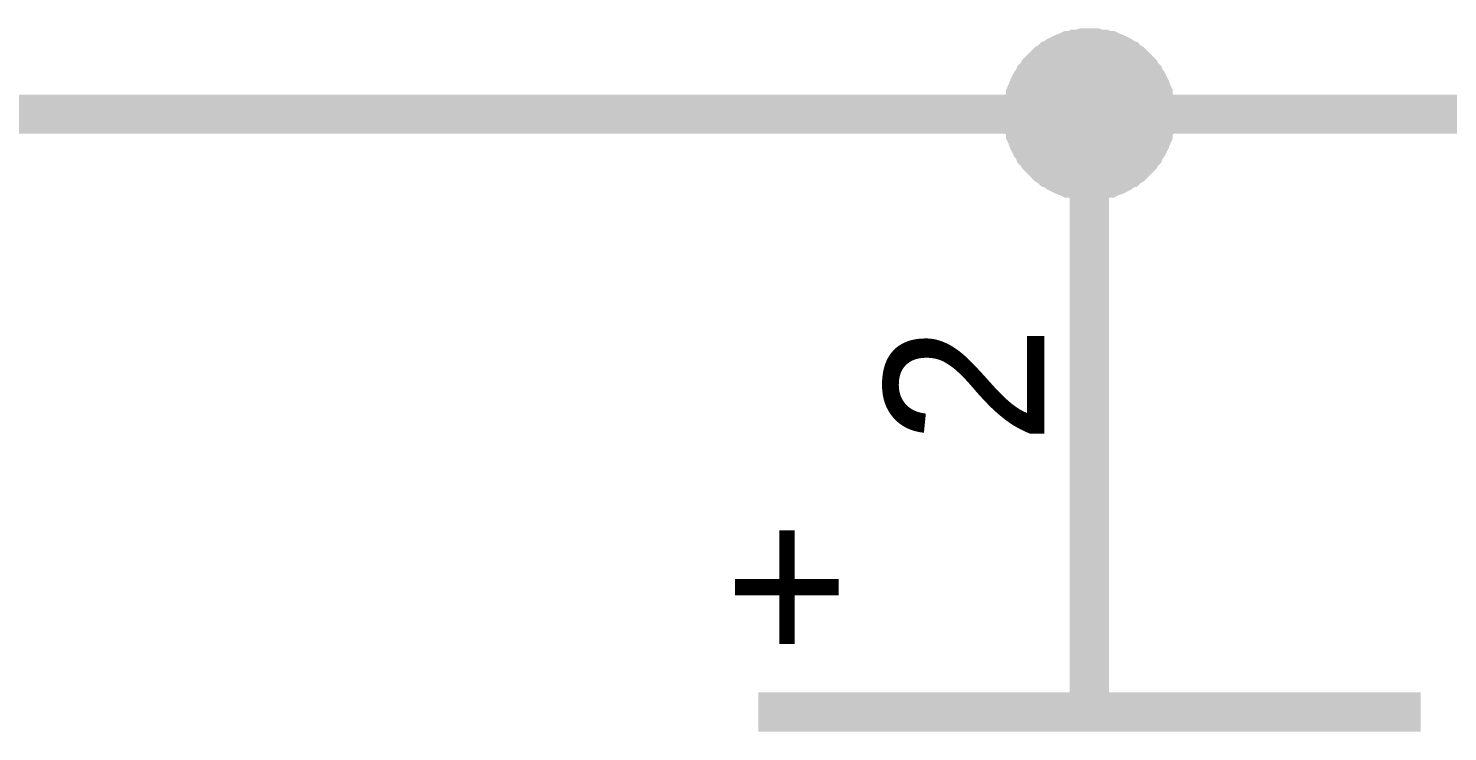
# Model space of a CAD drawing. Header units: millimetres. Extents: x 0 to 11.5, y 0 to 7.6.
# Drawn here: x 5.3803 to 5.8083, y 3.0137 to 3.2257 of the extents above; entities that cross this region are included whole.
import ezdxf

# ---------------------------------------------------------------- set-up
doc = ezdxf.new("R2010")
doc.units = ezdxf.units.MM
doc.header["$MEASUREMENT"] = 0
doc.layers.add('Sheet', color=255, linetype='Continuous')

msp = doc.modelspace()

# ---------------------------------------------------------------- linework, layer by layer
at = {"layer": 'Sheet'}
for points, const_width in [([(5.68027, 3.19984), (5.68027, 3.20097), (5.68027, 3.20173), (5.68065, 3.20286), (5.68065, 3.20399), (5.68103, 3.20474), (5.68103, 3.20587), (5.6814, 3.20663), (5.68178, 3.20776), (5.68216, 3.20851), (5.68253, 3.20927), (5.68329, 3.21002), (5.68367, 3.21115), (5.68442, 3.2119), (5.6848, 3.21266), (5.68555, 3.21341), (5.6863, 3.21379), (5.68668, 3.21454), (5.68743, 3.2153), (5.68819, 3.21567), (5.68894, 3.21643), (5.69007, 3.21681), (5.69083, 3.21756), (5.69158, 3.21794), (5.69233, 3.21831), (5.69346, 3.21869), (5.69422, 3.21907), (5.69535, 3.21907), (5.6961, 3.21944), (5.69723, 3.21944), (5.69836, 3.21982), (5.69912, 3.21982), (5.70025, 3.21982)], 0.0118), ([(5.68027, 3.19984), (5.68027, 3.20097), (5.68027, 3.20173), (5.68065, 3.20286), (5.68065, 3.20399), (5.68103, 3.20474), (5.68103, 3.20587), (5.6814, 3.20663), (5.68178, 3.20776), (5.68216, 3.20851), (5.68253, 3.20927), (5.68329, 3.21002), (5.68367, 3.21115), (5.68442, 3.2119), (5.6848, 3.21266), (5.68555, 3.21341), (5.6863, 3.21379), (5.68668, 3.21454), (5.68743, 3.2153), (5.68819, 3.21567), (5.68894, 3.21643), (5.69007, 3.21681), (5.69083, 3.21756), (5.69158, 3.21794), (5.69233, 3.21831), (5.69346, 3.21869), (5.69422, 3.21907), (5.69535, 3.21907), (5.6961, 3.21944), (5.69723, 3.21944), (5.69836, 3.21982), (5.69912, 3.21982), (5.70025, 3.21982)], 0.0118), ([(5.68027, 3.19984), (5.68027, 3.20097), (5.68027, 3.20173), (5.68065, 3.20286), (5.68065, 3.20399), (5.68103, 3.20474), (5.68103, 3.20587), (5.6814, 3.20663), (5.68178, 3.20776), (5.68216, 3.20851), (5.68253, 3.20927), (5.68329, 3.21002), (5.68367, 3.21115), (5.68442, 3.2119), (5.6848, 3.21266), (5.68555, 3.21341), (5.6863, 3.21379), (5.68668, 3.21454), (5.68743, 3.2153), (5.68819, 3.21567), (5.68894, 3.21643), (5.69007, 3.21681), (5.69083, 3.21756), (5.69158, 3.21794), (5.69233, 3.21831), (5.69346, 3.21869), (5.69422, 3.21907), (5.69535, 3.21907), (5.6961, 3.21944), (5.69723, 3.21944), (5.69836, 3.21982), (5.69912, 3.21982), (5.70025, 3.21982)], 0.0118), ([(5.68027, 3.19984), (5.68027, 3.20097), (5.68027, 3.20173), (5.68065, 3.20286), (5.68065, 3.20399), (5.68103, 3.20474), (5.68103, 3.20587), (5.6814, 3.20663), (5.68178, 3.20776), (5.68216, 3.20851), (5.68253, 3.20927), (5.68329, 3.21002), (5.68367, 3.21115), (5.68442, 3.2119), (5.6848, 3.21266), (5.68555, 3.21341), (5.6863, 3.21379), (5.68668, 3.21454), (5.68743, 3.2153), (5.68819, 3.21567), (5.68894, 3.21643), (5.69007, 3.21681), (5.69083, 3.21756), (5.69158, 3.21794), (5.69233, 3.21831), (5.69346, 3.21869), (5.69422, 3.21907), (5.69535, 3.21907), (5.6961, 3.21944), (5.69723, 3.21944), (5.69836, 3.21982), (5.69912, 3.21982), (5.70025, 3.21982)], 0.0118), ([(5.70025, 3.21982), (5.70025, 3.21982)], 0.0118), ([(5.70025, 3.21982), (5.70138, 3.21982), (5.70213, 3.21982), (5.70326, 3.21944), (5.70439, 3.21944), (5.70515, 3.21907), (5.70628, 3.21907), (5.70703, 3.21869), (5.70816, 3.21831), (5.70892, 3.21794), (5.70967, 3.21756), (5.71043, 3.21681), (5.71156, 3.21643), (5.71231, 3.21567), (5.71306, 3.2153), (5.71382, 3.21454), (5.71419, 3.21379), (5.71495, 3.21341), (5.7157, 3.21266), (5.71608, 3.2119), (5.71683, 3.21115), (5.71721, 3.21002), (5.71796, 3.20927), (5.71834, 3.20851), (5.71872, 3.20776), (5.71909, 3.20663), (5.71947, 3.20587), (5.71947, 3.20474), (5.71985, 3.20399), (5.71985, 3.20286), (5.72022, 3.20173), (5.72022, 3.20097), (5.72022, 3.19984)], 0.0118), ([(5.70025, 3.21982), (5.70025, 3.21982)], 0.0118), ([(5.70025, 3.21982), (5.70138, 3.21982), (5.70213, 3.21982), (5.70326, 3.21944), (5.70439, 3.21944), (5.70515, 3.21907), (5.70628, 3.21907), (5.70703, 3.21869), (5.70816, 3.21831), (5.70892, 3.21794), (5.70967, 3.21756), (5.71043, 3.21681), (5.71156, 3.21643), (5.71231, 3.21567), (5.71306, 3.2153), (5.71382, 3.21454), (5.71419, 3.21379), (5.71495, 3.21341), (5.7157, 3.21266), (5.71608, 3.2119), (5.71683, 3.21115), (5.71721, 3.21002), (5.71796, 3.20927), (5.71834, 3.20851), (5.71872, 3.20776), (5.71909, 3.20663), (5.71947, 3.20587), (5.71947, 3.20474), (5.71985, 3.20399), (5.71985, 3.20286), (5.72022, 3.20173), (5.72022, 3.20097), (5.72022, 3.19984)], 0.0118), ([(5.70025, 3.21982), (5.70025, 3.21982)], 0.0118), ([(5.70025, 3.21982), (5.70138, 3.21982), (5.70213, 3.21982), (5.70326, 3.21944), (5.70439, 3.21944), (5.70515, 3.21907), (5.70628, 3.21907), (5.70703, 3.21869), (5.70816, 3.21831), (5.70892, 3.21794), (5.70967, 3.21756), (5.71043, 3.21681), (5.71156, 3.21643), (5.71231, 3.21567), (5.71306, 3.2153), (5.71382, 3.21454), (5.71419, 3.21379), (5.71495, 3.21341), (5.7157, 3.21266), (5.71608, 3.2119), (5.71683, 3.21115), (5.71721, 3.21002), (5.71796, 3.20927), (5.71834, 3.20851), (5.71872, 3.20776), (5.71909, 3.20663), (5.71947, 3.20587), (5.71947, 3.20474), (5.71985, 3.20399), (5.71985, 3.20286), (5.72022, 3.20173), (5.72022, 3.20097), (5.72022, 3.19984)], 0.0118), ([(5.70025, 3.21982), (5.70025, 3.21982)], 0.0118), ([(5.70025, 3.21982), (5.70138, 3.21982), (5.70213, 3.21982), (5.70326, 3.21944), (5.70439, 3.21944), (5.70515, 3.21907), (5.70628, 3.21907), (5.70703, 3.21869), (5.70816, 3.21831), (5.70892, 3.21794), (5.70967, 3.21756), (5.71043, 3.21681), (5.71156, 3.21643), (5.71231, 3.21567), (5.71306, 3.2153), (5.71382, 3.21454), (5.71419, 3.21379), (5.71495, 3.21341), (5.7157, 3.21266), (5.71608, 3.2119), (5.71683, 3.21115), (5.71721, 3.21002), (5.71796, 3.20927), (5.71834, 3.20851), (5.71872, 3.20776), (5.71909, 3.20663), (5.71947, 3.20587), (5.71947, 3.20474), (5.71985, 3.20399), (5.71985, 3.20286), (5.72022, 3.20173), (5.72022, 3.20097), (5.72022, 3.19984)], 0.0118), ([(5.68027, 3.19984), (5.68027, 3.20097), (5.68027, 3.20173), (5.68065, 3.20286), (5.68065, 3.20399), (5.68103, 3.20474), (5.68103, 3.20587), (5.6814, 3.20663), (5.68178, 3.20776), (5.68216, 3.20851), (5.68253, 3.20927), (5.68329, 3.21002), (5.68367, 3.21115), (5.68442, 3.2119), (5.6848, 3.21266), (5.68555, 3.21341), (5.6863, 3.21379), (5.68668, 3.21454), (5.68743, 3.2153), (5.68819, 3.21567), (5.68894, 3.21643), (5.69007, 3.21681), (5.69083, 3.21756), (5.69158, 3.21794), (5.69233, 3.21831), (5.69346, 3.21869), (5.69422, 3.21907), (5.69535, 3.21907), (5.6961, 3.21944), (5.69723, 3.21944), (5.69836, 3.21982), (5.69912, 3.21982), (5.70025, 3.21982)], 0.0039), ([(5.68027, 3.19984), (5.68027, 3.20097), (5.68027, 3.20173), (5.68065, 3.20286), (5.68065, 3.20399), (5.68103, 3.20474), (5.68103, 3.20587), (5.6814, 3.20663), (5.68178, 3.20776), (5.68216, 3.20851), (5.68253, 3.20927), (5.68329, 3.21002), (5.68367, 3.21115), (5.68442, 3.2119), (5.6848, 3.21266), (5.68555, 3.21341), (5.6863, 3.21379), (5.68668, 3.21454), (5.68743, 3.2153), (5.68819, 3.21567), (5.68894, 3.21643), (5.69007, 3.21681), (5.69083, 3.21756), (5.69158, 3.21794), (5.69233, 3.21831), (5.69346, 3.21869), (5.69422, 3.21907), (5.69535, 3.21907), (5.6961, 3.21944), (5.69723, 3.21944), (5.69836, 3.21982), (5.69912, 3.21982), (5.70025, 3.21982)], 0.0039), ([(5.68027, 3.19984), (5.68027, 3.20097), (5.68027, 3.20173), (5.68065, 3.20286), (5.68065, 3.20399), (5.68103, 3.20474), (5.68103, 3.20587), (5.6814, 3.20663), (5.68178, 3.20776), (5.68216, 3.20851), (5.68253, 3.20927), (5.68329, 3.21002), (5.68367, 3.21115), (5.68442, 3.2119), (5.6848, 3.21266), (5.68555, 3.21341), (5.6863, 3.21379), (5.68668, 3.21454), (5.68743, 3.2153), (5.68819, 3.21567), (5.68894, 3.21643), (5.69007, 3.21681), (5.69083, 3.21756), (5.69158, 3.21794), (5.69233, 3.21831), (5.69346, 3.21869), (5.69422, 3.21907), (5.69535, 3.21907), (5.6961, 3.21944), (5.69723, 3.21944), (5.69836, 3.21982), (5.69912, 3.21982), (5.70025, 3.21982)], 0.0039), ([(5.68027, 3.19984), (5.68027, 3.20097), (5.68027, 3.20173), (5.68065, 3.20286), (5.68065, 3.20399), (5.68103, 3.20474), (5.68103, 3.20587), (5.6814, 3.20663), (5.68178, 3.20776), (5.68216, 3.20851), (5.68253, 3.20927), (5.68329, 3.21002), (5.68367, 3.21115), (5.68442, 3.2119), (5.6848, 3.21266), (5.68555, 3.21341), (5.6863, 3.21379), (5.68668, 3.21454), (5.68743, 3.2153), (5.68819, 3.21567), (5.68894, 3.21643), (5.69007, 3.21681), (5.69083, 3.21756), (5.69158, 3.21794), (5.69233, 3.21831), (5.69346, 3.21869), (5.69422, 3.21907), (5.69535, 3.21907), (5.6961, 3.21944), (5.69723, 3.21944), (5.69836, 3.21982), (5.69912, 3.21982), (5.70025, 3.21982)], 0.0039), ([(5.70025, 3.21982), (5.70025, 3.21982)], 0.0039), ([(5.70025, 3.21982), (5.70138, 3.21982), (5.70213, 3.21982), (5.70326, 3.21944), (5.70439, 3.21944), (5.70515, 3.21907), (5.70628, 3.21907), (5.70703, 3.21869), (5.70816, 3.21831), (5.70892, 3.21794), (5.70967, 3.21756), (5.71043, 3.21681), (5.71156, 3.21643), (5.71231, 3.21567), (5.71306, 3.2153), (5.71382, 3.21454), (5.71419, 3.21379), (5.71495, 3.21341), (5.7157, 3.21266), (5.71608, 3.2119), (5.71683, 3.21115), (5.71721, 3.21002), (5.71796, 3.20927), (5.71834, 3.20851), (5.71872, 3.20776), (5.71909, 3.20663), (5.71947, 3.20587), (5.71947, 3.20474), (5.71985, 3.20399), (5.71985, 3.20286), (5.72022, 3.20173), (5.72022, 3.20097), (5.72022, 3.19984)], 0.0039), ([(5.70025, 3.21982), (5.70025, 3.21982)], 0.0039), ([(5.70025, 3.21982), (5.70138, 3.21982), (5.70213, 3.21982), (5.70326, 3.21944), (5.70439, 3.21944), (5.70515, 3.21907), (5.70628, 3.21907), (5.70703, 3.21869), (5.70816, 3.21831), (5.70892, 3.21794), (5.70967, 3.21756), (5.71043, 3.21681), (5.71156, 3.21643), (5.71231, 3.21567), (5.71306, 3.2153), (5.71382, 3.21454), (5.71419, 3.21379), (5.71495, 3.21341), (5.7157, 3.21266), (5.71608, 3.2119), (5.71683, 3.21115), (5.71721, 3.21002), (5.71796, 3.20927), (5.71834, 3.20851), (5.71872, 3.20776), (5.71909, 3.20663), (5.71947, 3.20587), (5.71947, 3.20474), (5.71985, 3.20399), (5.71985, 3.20286), (5.72022, 3.20173), (5.72022, 3.20097), (5.72022, 3.19984)], 0.0039), ([(5.70025, 3.21982), (5.70025, 3.21982)], 0.0039), ([(5.70025, 3.21982), (5.70138, 3.21982), (5.70213, 3.21982), (5.70326, 3.21944), (5.70439, 3.21944), (5.70515, 3.21907), (5.70628, 3.21907), (5.70703, 3.21869), (5.70816, 3.21831), (5.70892, 3.21794), (5.70967, 3.21756), (5.71043, 3.21681), (5.71156, 3.21643), (5.71231, 3.21567), (5.71306, 3.2153), (5.71382, 3.21454), (5.71419, 3.21379), (5.71495, 3.21341), (5.7157, 3.21266), (5.71608, 3.2119), (5.71683, 3.21115), (5.71721, 3.21002), (5.71796, 3.20927), (5.71834, 3.20851), (5.71872, 3.20776), (5.71909, 3.20663), (5.71947, 3.20587), (5.71947, 3.20474), (5.71985, 3.20399), (5.71985, 3.20286), (5.72022, 3.20173), (5.72022, 3.20097), (5.72022, 3.19984)], 0.0039), ([(5.70025, 3.21982), (5.70025, 3.21982)], 0.0039), ([(5.70025, 3.21982), (5.70138, 3.21982), (5.70213, 3.21982), (5.70326, 3.21944), (5.70439, 3.21944), (5.70515, 3.21907), (5.70628, 3.21907), (5.70703, 3.21869), (5.70816, 3.21831), (5.70892, 3.21794), (5.70967, 3.21756), (5.71043, 3.21681), (5.71156, 3.21643), (5.71231, 3.21567), (5.71306, 3.2153), (5.71382, 3.21454), (5.71419, 3.21379), (5.71495, 3.21341), (5.7157, 3.21266), (5.71608, 3.2119), (5.71683, 3.21115), (5.71721, 3.21002), (5.71796, 3.20927), (5.71834, 3.20851), (5.71872, 3.20776), (5.71909, 3.20663), (5.71947, 3.20587), (5.71947, 3.20474), (5.71985, 3.20399), (5.71985, 3.20286), (5.72022, 3.20173), (5.72022, 3.20097), (5.72022, 3.19984)], 0.0039), ([(5.40024, 3.19984), (5.36028, 3.19984)], 0.0118), ([(5.40024, 3.19984), (5.50011, 3.19984)], 0.0118), ([(5.50011, 3.19984), (5.70025, 3.19984), (5.70025, 3.09994)], 0.0118), ([(5.70025, 3.17986), (5.69912, 3.17986), (5.69836, 3.17986), (5.69723, 3.18024), (5.6961, 3.18024), (5.69535, 3.18062), (5.69422, 3.18062), (5.69346, 3.18099), (5.69233, 3.18137), (5.69158, 3.18175), (5.69083, 3.18212), (5.69007, 3.18288), (5.68894, 3.18325), (5.68819, 3.18401), (5.68743, 3.18438), (5.68668, 3.18514), (5.6863, 3.18589), (5.68555, 3.18627), (5.6848, 3.18702), (5.68442, 3.18778), (5.68367, 3.18853), (5.68329, 3.18966), (5.68253, 3.19042), (5.68216, 3.19117), (5.68178, 3.19192), (5.6814, 3.19306), (5.68103, 3.19381), (5.68103, 3.19494), (5.68065, 3.19569), (5.68065, 3.19683), (5.68027, 3.19796), (5.68027, 3.19871), (5.68027, 3.19984)], 0.0118), ([(5.68027, 3.19984), (5.68027, 3.19984)], 0.0118), ([(5.70025, 3.17986), (5.69912, 3.17986), (5.69836, 3.17986), (5.69723, 3.18024), (5.6961, 3.18024), (5.69535, 3.18062), (5.69422, 3.18062), (5.69346, 3.18099), (5.69233, 3.18137), (5.69158, 3.18175), (5.69083, 3.18212), (5.69007, 3.18288), (5.68894, 3.18325), (5.68819, 3.18401), (5.68743, 3.18438), (5.68668, 3.18514), (5.6863, 3.18589), (5.68555, 3.18627), (5.6848, 3.18702), (5.68442, 3.18778), (5.68367, 3.18853), (5.68329, 3.18966), (5.68253, 3.19042), (5.68216, 3.19117), (5.68178, 3.19192), (5.6814, 3.19306), (5.68103, 3.19381), (5.68103, 3.19494), (5.68065, 3.19569), (5.68065, 3.19683), (5.68027, 3.19796), (5.68027, 3.19871), (5.68027, 3.19984)], 0.0118), ([(5.68027, 3.19984), (5.68027, 3.19984)], 0.0118), ([(5.70025, 3.17986), (5.69912, 3.17986), (5.69836, 3.17986), (5.69723, 3.18024), (5.6961, 3.18024), (5.69535, 3.18062), (5.69422, 3.18062), (5.69346, 3.18099), (5.69233, 3.18137), (5.69158, 3.18175), (5.69083, 3.18212), (5.69007, 3.18288), (5.68894, 3.18325), (5.68819, 3.18401), (5.68743, 3.18438), (5.68668, 3.18514), (5.6863, 3.18589), (5.68555, 3.18627), (5.6848, 3.18702), (5.68442, 3.18778), (5.68367, 3.18853), (5.68329, 3.18966), (5.68253, 3.19042), (5.68216, 3.19117), (5.68178, 3.19192), (5.6814, 3.19306), (5.68103, 3.19381), (5.68103, 3.19494), (5.68065, 3.19569), (5.68065, 3.19683), (5.68027, 3.19796), (5.68027, 3.19871), (5.68027, 3.19984)], 0.0118), ([(5.68027, 3.19984), (5.68027, 3.19984)], 0.0118), ([(5.70025, 3.17986), (5.69912, 3.17986), (5.69836, 3.17986), (5.69723, 3.18024), (5.6961, 3.18024), (5.69535, 3.18062), (5.69422, 3.18062), (5.69346, 3.18099), (5.69233, 3.18137), (5.69158, 3.18175), (5.69083, 3.18212), (5.69007, 3.18288), (5.68894, 3.18325), (5.68819, 3.18401), (5.68743, 3.18438), (5.68668, 3.18514), (5.6863, 3.18589), (5.68555, 3.18627), (5.6848, 3.18702), (5.68442, 3.18778), (5.68367, 3.18853), (5.68329, 3.18966), (5.68253, 3.19042), (5.68216, 3.19117), (5.68178, 3.19192), (5.6814, 3.19306), (5.68103, 3.19381), (5.68103, 3.19494), (5.68065, 3.19569), (5.68065, 3.19683), (5.68027, 3.19796), (5.68027, 3.19871), (5.68027, 3.19984)], 0.0118), ([(5.68027, 3.19984), (5.68027, 3.19984)], 0.0118), ([(5.70025, 3.17986), (5.69912, 3.17986), (5.69836, 3.17986), (5.69723, 3.18024), (5.6961, 3.18024), (5.69535, 3.18062), (5.69422, 3.18062), (5.69346, 3.18099), (5.69233, 3.18137), (5.69158, 3.18175), (5.69083, 3.18212), (5.69007, 3.18288), (5.68894, 3.18325), (5.68819, 3.18401), (5.68743, 3.18438), (5.68668, 3.18514), (5.6863, 3.18589), (5.68555, 3.18627), (5.6848, 3.18702), (5.68442, 3.18778), (5.68367, 3.18853), (5.68329, 3.18966), (5.68253, 3.19042), (5.68216, 3.19117), (5.68178, 3.19192), (5.6814, 3.19306), (5.68103, 3.19381), (5.68103, 3.19494), (5.68065, 3.19569), (5.68065, 3.19683), (5.68027, 3.19796), (5.68027, 3.19871), (5.68027, 3.19984)], 0.0039), ([(5.68027, 3.19984), (5.68027, 3.19984)], 0.0039), ([(5.70025, 3.17986), (5.69912, 3.17986), (5.69836, 3.17986), (5.69723, 3.18024), (5.6961, 3.18024), (5.69535, 3.18062), (5.69422, 3.18062), (5.69346, 3.18099), (5.69233, 3.18137), (5.69158, 3.18175), (5.69083, 3.18212), (5.69007, 3.18288), (5.68894, 3.18325), (5.68819, 3.18401), (5.68743, 3.18438), (5.68668, 3.18514), (5.6863, 3.18589), (5.68555, 3.18627), (5.6848, 3.18702), (5.68442, 3.18778), (5.68367, 3.18853), (5.68329, 3.18966), (5.68253, 3.19042), (5.68216, 3.19117), (5.68178, 3.19192), (5.6814, 3.19306), (5.68103, 3.19381), (5.68103, 3.19494), (5.68065, 3.19569), (5.68065, 3.19683), (5.68027, 3.19796), (5.68027, 3.19871), (5.68027, 3.19984)], 0.0039), ([(5.68027, 3.19984), (5.68027, 3.19984)], 0.0039), ([(5.70025, 3.17986), (5.69912, 3.17986), (5.69836, 3.17986), (5.69723, 3.18024), (5.6961, 3.18024), (5.69535, 3.18062), (5.69422, 3.18062), (5.69346, 3.18099), (5.69233, 3.18137), (5.69158, 3.18175), (5.69083, 3.18212), (5.69007, 3.18288), (5.68894, 3.18325), (5.68819, 3.18401), (5.68743, 3.18438), (5.68668, 3.18514), (5.6863, 3.18589), (5.68555, 3.18627), (5.6848, 3.18702), (5.68442, 3.18778), (5.68367, 3.18853), (5.68329, 3.18966), (5.68253, 3.19042), (5.68216, 3.19117), (5.68178, 3.19192), (5.6814, 3.19306), (5.68103, 3.19381), (5.68103, 3.19494), (5.68065, 3.19569), (5.68065, 3.19683), (5.68027, 3.19796), (5.68027, 3.19871), (5.68027, 3.19984)], 0.0039), ([(5.68027, 3.19984), (5.68027, 3.19984)], 0.0039), ([(5.70025, 3.17986), (5.69912, 3.17986), (5.69836, 3.17986), (5.69723, 3.18024), (5.6961, 3.18024), (5.69535, 3.18062), (5.69422, 3.18062), (5.69346, 3.18099), (5.69233, 3.18137), (5.69158, 3.18175), (5.69083, 3.18212), (5.69007, 3.18288), (5.68894, 3.18325), (5.68819, 3.18401), (5.68743, 3.18438), (5.68668, 3.18514), (5.6863, 3.18589), (5.68555, 3.18627), (5.6848, 3.18702), (5.68442, 3.18778), (5.68367, 3.18853), (5.68329, 3.18966), (5.68253, 3.19042), (5.68216, 3.19117), (5.68178, 3.19192), (5.6814, 3.19306), (5.68103, 3.19381), (5.68103, 3.19494), (5.68065, 3.19569), (5.68065, 3.19683), (5.68027, 3.19796), (5.68027, 3.19871), (5.68027, 3.19984)], 0.0039), ([(5.68027, 3.19984), (5.68027, 3.19984)], 0.0039), ([(5.72022, 3.19984), (5.72022, 3.19871), (5.72022, 3.19796), (5.71985, 3.19683), (5.71985, 3.19569), (5.71947, 3.19494), (5.71947, 3.19381), (5.71909, 3.19306), (5.71872, 3.19192), (5.71834, 3.19117), (5.71796, 3.19042), (5.71721, 3.18966), (5.71683, 3.18853), (5.71608, 3.18778), (5.7157, 3.18702), (5.71495, 3.18627), (5.71419, 3.18589), (5.71382, 3.18514), (5.71306, 3.18438), (5.71231, 3.18401), (5.71156, 3.18325), (5.71043, 3.18288), (5.70967, 3.18212), (5.70892, 3.18175), (5.70816, 3.18137), (5.70703, 3.18099), (5.70628, 3.18062), (5.70515, 3.18062), (5.70439, 3.18024), (5.70326, 3.18024), (5.70213, 3.17986), (5.70138, 3.17986), (5.70025, 3.17986)], 0.0118), ([(6.20002, 3.09994), (6.20002, 3.19984), (5.70025, 3.19984)], 0.0118), ([(5.72022, 3.19984), (5.72022, 3.19871), (5.72022, 3.19796), (5.71985, 3.19683), (5.71985, 3.19569), (5.71947, 3.19494), (5.71947, 3.19381), (5.71909, 3.19306), (5.71872, 3.19192), (5.71834, 3.19117), (5.71796, 3.19042), (5.71721, 3.18966), (5.71683, 3.18853), (5.71608, 3.18778), (5.7157, 3.18702), (5.71495, 3.18627), (5.71419, 3.18589), (5.71382, 3.18514), (5.71306, 3.18438), (5.71231, 3.18401), (5.71156, 3.18325), (5.71043, 3.18288), (5.70967, 3.18212), (5.70892, 3.18175), (5.70816, 3.18137), (5.70703, 3.18099), (5.70628, 3.18062), (5.70515, 3.18062), (5.70439, 3.18024), (5.70326, 3.18024), (5.70213, 3.17986), (5.70138, 3.17986), (5.70025, 3.17986)], 0.0118), ([(5.72022, 3.19984), (5.72022, 3.19871), (5.72022, 3.19796), (5.71985, 3.19683), (5.71985, 3.19569), (5.71947, 3.19494), (5.71947, 3.19381), (5.71909, 3.19306), (5.71872, 3.19192), (5.71834, 3.19117), (5.71796, 3.19042), (5.71721, 3.18966), (5.71683, 3.18853), (5.71608, 3.18778), (5.7157, 3.18702), (5.71495, 3.18627), (5.71419, 3.18589), (5.71382, 3.18514), (5.71306, 3.18438), (5.71231, 3.18401), (5.71156, 3.18325), (5.71043, 3.18288), (5.70967, 3.18212), (5.70892, 3.18175), (5.70816, 3.18137), (5.70703, 3.18099), (5.70628, 3.18062), (5.70515, 3.18062), (5.70439, 3.18024), (5.70326, 3.18024), (5.70213, 3.17986), (5.70138, 3.17986), (5.70025, 3.17986)], 0.0118), ([(5.72022, 3.19984), (5.72022, 3.19871), (5.72022, 3.19796), (5.71985, 3.19683), (5.71985, 3.19569), (5.71947, 3.19494), (5.71947, 3.19381), (5.71909, 3.19306), (5.71872, 3.19192), (5.71834, 3.19117), (5.71796, 3.19042), (5.71721, 3.18966), (5.71683, 3.18853), (5.71608, 3.18778), (5.7157, 3.18702), (5.71495, 3.18627), (5.71419, 3.18589), (5.71382, 3.18514), (5.71306, 3.18438), (5.71231, 3.18401), (5.71156, 3.18325), (5.71043, 3.18288), (5.70967, 3.18212), (5.70892, 3.18175), (5.70816, 3.18137), (5.70703, 3.18099), (5.70628, 3.18062), (5.70515, 3.18062), (5.70439, 3.18024), (5.70326, 3.18024), (5.70213, 3.17986), (5.70138, 3.17986), (5.70025, 3.17986)], 0.0118), ([(5.72022, 3.19984), (5.72022, 3.19871), (5.72022, 3.19796), (5.71985, 3.19683), (5.71985, 3.19569), (5.71947, 3.19494), (5.71947, 3.19381), (5.71909, 3.19306), (5.71872, 3.19192), (5.71834, 3.19117), (5.71796, 3.19042), (5.71721, 3.18966), (5.71683, 3.18853), (5.71608, 3.18778), (5.7157, 3.18702), (5.71495, 3.18627), (5.71419, 3.18589), (5.71382, 3.18514), (5.71306, 3.18438), (5.71231, 3.18401), (5.71156, 3.18325), (5.71043, 3.18288), (5.70967, 3.18212), (5.70892, 3.18175), (5.70816, 3.18137), (5.70703, 3.18099), (5.70628, 3.18062), (5.70515, 3.18062), (5.70439, 3.18024), (5.70326, 3.18024), (5.70213, 3.17986), (5.70138, 3.17986), (5.70025, 3.17986)], 0.0039), ([(5.72022, 3.19984), (5.72022, 3.19871), (5.72022, 3.19796), (5.71985, 3.19683), (5.71985, 3.19569), (5.71947, 3.19494), (5.71947, 3.19381), (5.71909, 3.19306), (5.71872, 3.19192), (5.71834, 3.19117), (5.71796, 3.19042), (5.71721, 3.18966), (5.71683, 3.18853), (5.71608, 3.18778), (5.7157, 3.18702), (5.71495, 3.18627), (5.71419, 3.18589), (5.71382, 3.18514), (5.71306, 3.18438), (5.71231, 3.18401), (5.71156, 3.18325), (5.71043, 3.18288), (5.70967, 3.18212), (5.70892, 3.18175), (5.70816, 3.18137), (5.70703, 3.18099), (5.70628, 3.18062), (5.70515, 3.18062), (5.70439, 3.18024), (5.70326, 3.18024), (5.70213, 3.17986), (5.70138, 3.17986), (5.70025, 3.17986)], 0.0039), ([(5.72022, 3.19984), (5.72022, 3.19871), (5.72022, 3.19796), (5.71985, 3.19683), (5.71985, 3.19569), (5.71947, 3.19494), (5.71947, 3.19381), (5.71909, 3.19306), (5.71872, 3.19192), (5.71834, 3.19117), (5.71796, 3.19042), (5.71721, 3.18966), (5.71683, 3.18853), (5.71608, 3.18778), (5.7157, 3.18702), (5.71495, 3.18627), (5.71419, 3.18589), (5.71382, 3.18514), (5.71306, 3.18438), (5.71231, 3.18401), (5.71156, 3.18325), (5.71043, 3.18288), (5.70967, 3.18212), (5.70892, 3.18175), (5.70816, 3.18137), (5.70703, 3.18099), (5.70628, 3.18062), (5.70515, 3.18062), (5.70439, 3.18024), (5.70326, 3.18024), (5.70213, 3.17986), (5.70138, 3.17986), (5.70025, 3.17986)], 0.0039), ([(5.72022, 3.19984), (5.72022, 3.19871), (5.72022, 3.19796), (5.71985, 3.19683), (5.71985, 3.19569), (5.71947, 3.19494), (5.71947, 3.19381), (5.71909, 3.19306), (5.71872, 3.19192), (5.71834, 3.19117), (5.71796, 3.19042), (5.71721, 3.18966), (5.71683, 3.18853), (5.71608, 3.18778), (5.7157, 3.18702), (5.71495, 3.18627), (5.71419, 3.18589), (5.71382, 3.18514), (5.71306, 3.18438), (5.71231, 3.18401), (5.71156, 3.18325), (5.71043, 3.18288), (5.70967, 3.18212), (5.70892, 3.18175), (5.70816, 3.18137), (5.70703, 3.18099), (5.70628, 3.18062), (5.70515, 3.18062), (5.70439, 3.18024), (5.70326, 3.18024), (5.70213, 3.17986), (5.70138, 3.17986), (5.70025, 3.17986)], 0.0039), ([(5.72022, 3.19984), (5.72022, 3.19984), (5.72022, 3.19984), (5.72022, 3.19984), (5.72022, 3.19984), (5.72022, 3.19984), (5.72022, 3.19984), (5.72022, 3.19984), (5.72022, 3.19984), (5.72022, 3.19984), (5.72022, 3.19984), (5.72022, 3.19984), (5.72022, 3.19984), (5.72022, 3.19984), (5.72022, 3.19984), (5.72022, 3.19984), (5.72022, 3.19984), (5.72022, 3.19984), (5.72022, 3.19984), (5.72022, 3.19984), (5.72022, 3.19984), (5.72022, 3.19984), (5.72022, 3.19984), (5.72022, 3.19984), (5.72022, 3.19984), (5.72022, 3.19984), (5.72022, 3.19984), (5.72022, 3.19984), (5.72022, 3.19984), (5.72022, 3.19984), (5.72022, 3.19984), (5.72022, 3.19984), (5.72022, 3.19984)], 0.0118), ([(5.72022, 3.19984), (5.72022, 3.19984)], 0.0118), ([(5.72022, 3.19984), (5.72022, 3.19984), (5.72022, 3.19984), (5.72022, 3.19984), (5.72022, 3.19984), (5.72022, 3.19984), (5.72022, 3.19984), (5.72022, 3.19984), (5.72022, 3.19984), (5.72022, 3.19984), (5.72022, 3.19984), (5.72022, 3.19984), (5.72022, 3.19984), (5.72022, 3.19984), (5.72022, 3.19984), (5.72022, 3.19984), (5.72022, 3.19984), (5.72022, 3.19984), (5.72022, 3.19984), (5.72022, 3.19984), (5.72022, 3.19984), (5.72022, 3.19984), (5.72022, 3.19984), (5.72022, 3.19984), (5.72022, 3.19984), (5.72022, 3.19984), (5.72022, 3.19984), (5.72022, 3.19984), (5.72022, 3.19984), (5.72022, 3.19984), (5.72022, 3.19984), (5.72022, 3.19984), (5.72022, 3.19984)], 0.0118), ([(5.72022, 3.19984), (5.72022, 3.19984)], 0.0118), ([(5.72022, 3.19984), (5.72022, 3.19984), (5.72022, 3.19984), (5.72022, 3.19984), (5.72022, 3.19984), (5.72022, 3.19984), (5.72022, 3.19984), (5.72022, 3.19984), (5.72022, 3.19984), (5.72022, 3.19984), (5.72022, 3.19984), (5.72022, 3.19984), (5.72022, 3.19984), (5.72022, 3.19984), (5.72022, 3.19984), (5.72022, 3.19984), (5.72022, 3.19984), (5.72022, 3.19984), (5.72022, 3.19984), (5.72022, 3.19984), (5.72022, 3.19984), (5.72022, 3.19984), (5.72022, 3.19984), (5.72022, 3.19984), (5.72022, 3.19984), (5.72022, 3.19984), (5.72022, 3.19984), (5.72022, 3.19984), (5.72022, 3.19984), (5.72022, 3.19984), (5.72022, 3.19984), (5.72022, 3.19984), (5.72022, 3.19984)], 0.0118), ([(5.72022, 3.19984), (5.72022, 3.19984)], 0.0118), ([(5.72022, 3.19984), (5.72022, 3.19984), (5.72022, 3.19984), (5.72022, 3.19984), (5.72022, 3.19984), (5.72022, 3.19984), (5.72022, 3.19984), (5.72022, 3.19984), (5.72022, 3.19984), (5.72022, 3.19984), (5.72022, 3.19984), (5.72022, 3.19984), (5.72022, 3.19984), (5.72022, 3.19984), (5.72022, 3.19984), (5.72022, 3.19984), (5.72022, 3.19984), (5.72022, 3.19984), (5.72022, 3.19984), (5.72022, 3.19984), (5.72022, 3.19984), (5.72022, 3.19984), (5.72022, 3.19984), (5.72022, 3.19984), (5.72022, 3.19984), (5.72022, 3.19984), (5.72022, 3.19984), (5.72022, 3.19984), (5.72022, 3.19984), (5.72022, 3.19984), (5.72022, 3.19984), (5.72022, 3.19984), (5.72022, 3.19984)], 0.0118), ([(5.72022, 3.19984), (5.72022, 3.19984)], 0.0118), ([(5.72022, 3.19984), (5.72022, 3.19984), (5.72022, 3.19984), (5.72022, 3.19984), (5.72022, 3.19984), (5.72022, 3.19984), (5.72022, 3.19984), (5.72022, 3.19984), (5.72022, 3.19984), (5.72022, 3.19984), (5.72022, 3.19984), (5.72022, 3.19984), (5.72022, 3.19984), (5.72022, 3.19984), (5.72022, 3.19984), (5.72022, 3.19984), (5.72022, 3.19984), (5.72022, 3.19984), (5.72022, 3.19984), (5.72022, 3.19984), (5.72022, 3.19984), (5.72022, 3.19984), (5.72022, 3.19984), (5.72022, 3.19984), (5.72022, 3.19984), (5.72022, 3.19984), (5.72022, 3.19984), (5.72022, 3.19984), (5.72022, 3.19984), (5.72022, 3.19984), (5.72022, 3.19984), (5.72022, 3.19984), (5.72022, 3.19984)], 0.0039), ([(5.72022, 3.19984), (5.72022, 3.19984)], 0.0039), ([(5.72022, 3.19984), (5.72022, 3.19984), (5.72022, 3.19984), (5.72022, 3.19984), (5.72022, 3.19984), (5.72022, 3.19984), (5.72022, 3.19984), (5.72022, 3.19984), (5.72022, 3.19984), (5.72022, 3.19984), (5.72022, 3.19984), (5.72022, 3.19984), (5.72022, 3.19984), (5.72022, 3.19984), (5.72022, 3.19984), (5.72022, 3.19984), (5.72022, 3.19984), (5.72022, 3.19984), (5.72022, 3.19984), (5.72022, 3.19984), (5.72022, 3.19984), (5.72022, 3.19984), (5.72022, 3.19984), (5.72022, 3.19984), (5.72022, 3.19984), (5.72022, 3.19984), (5.72022, 3.19984), (5.72022, 3.19984), (5.72022, 3.19984), (5.72022, 3.19984), (5.72022, 3.19984), (5.72022, 3.19984), (5.72022, 3.19984)], 0.0039), ([(5.72022, 3.19984), (5.72022, 3.19984)], 0.0039), ([(5.72022, 3.19984), (5.72022, 3.19984), (5.72022, 3.19984), (5.72022, 3.19984), (5.72022, 3.19984), (5.72022, 3.19984), (5.72022, 3.19984), (5.72022, 3.19984), (5.72022, 3.19984), (5.72022, 3.19984), (5.72022, 3.19984), (5.72022, 3.19984), (5.72022, 3.19984), (5.72022, 3.19984), (5.72022, 3.19984), (5.72022, 3.19984), (5.72022, 3.19984), (5.72022, 3.19984), (5.72022, 3.19984), (5.72022, 3.19984), (5.72022, 3.19984), (5.72022, 3.19984), (5.72022, 3.19984), (5.72022, 3.19984), (5.72022, 3.19984), (5.72022, 3.19984), (5.72022, 3.19984), (5.72022, 3.19984), (5.72022, 3.19984), (5.72022, 3.19984), (5.72022, 3.19984), (5.72022, 3.19984), (5.72022, 3.19984)], 0.0039), ([(5.72022, 3.19984), (5.72022, 3.19984)], 0.0039), ([(5.72022, 3.19984), (5.72022, 3.19984), (5.72022, 3.19984), (5.72022, 3.19984), (5.72022, 3.19984), (5.72022, 3.19984), (5.72022, 3.19984), (5.72022, 3.19984), (5.72022, 3.19984), (5.72022, 3.19984), (5.72022, 3.19984), (5.72022, 3.19984), (5.72022, 3.19984), (5.72022, 3.19984), (5.72022, 3.19984), (5.72022, 3.19984), (5.72022, 3.19984), (5.72022, 3.19984), (5.72022, 3.19984), (5.72022, 3.19984), (5.72022, 3.19984), (5.72022, 3.19984), (5.72022, 3.19984), (5.72022, 3.19984), (5.72022, 3.19984), (5.72022, 3.19984), (5.72022, 3.19984), (5.72022, 3.19984), (5.72022, 3.19984), (5.72022, 3.19984), (5.72022, 3.19984), (5.72022, 3.19984), (5.72022, 3.19984)], 0.0039), ([(5.72022, 3.19984), (5.72022, 3.19984)], 0.0039), ([(5.70025, 3.01964), (5.70025, 3.09994)], 0.0118), ([(5.70025, 3.01964), (5.70025, 3.0498)], 0.0118), ([(5.60037, 3.01964), (5.80013, 3.01964)], 0.0118)]:
    msp.add_lwpolyline(points, dxfattribs=dict(at, const_width=const_width))
at = {"layer": 'Sheet', "const_width": 0.02}
msp.add_lwpolyline([(5.69, 3.2, 1), (5.71, 3.2, 1)], format="xyb", close=True, dxfattribs=at)

# ---------------------------------------------------------------- texts
at = {"layer": 'Sheet'}
msp.add_text('2', height=0.04825, rotation=90, dxfattribs=at).set_placement((5.68668, 3.10032))
msp.add_text('+', height=0.04825, dxfattribs=at).set_placement((5.59019, 3.03397))

doc.saveas('drawing.dxf')
